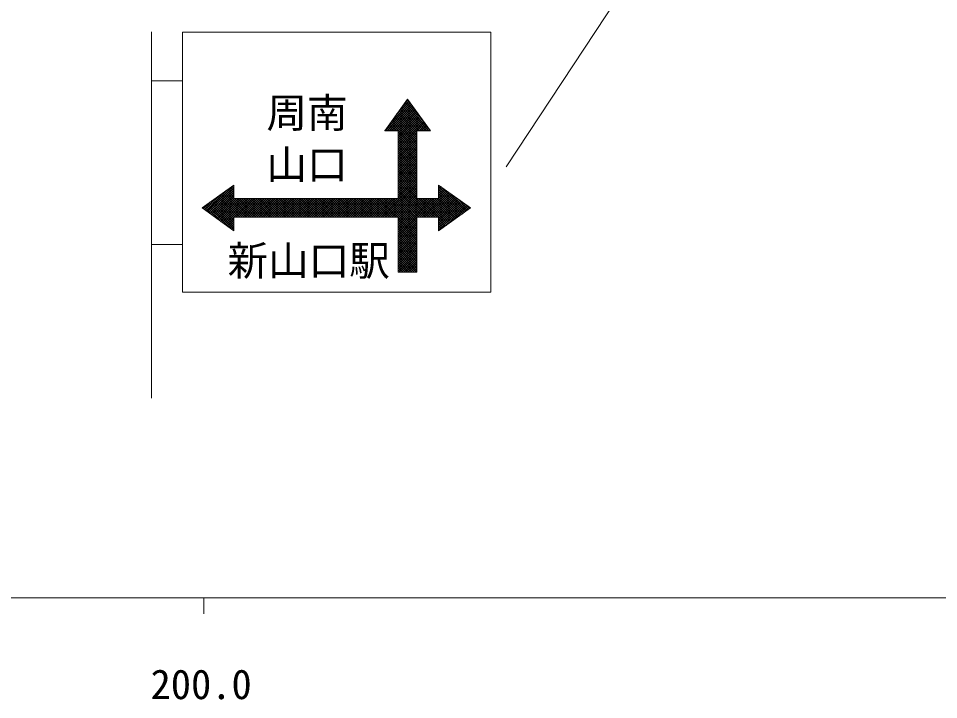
# Model space of a CAD drawing. Units: millimetres, scale not verified. Extents: x 40000 to 680000, y 20000 to 380000.
# Drawn here: x 256582 to 313288, y 198715 to 240718 of the extents above; entities that cross this region are included whole.
import ezdxf
from ezdxf.enums import TextEntityAlignment as Align

# ---------------------------------------------------------------- set-up
doc = ezdxf.new("R2010")
doc.units = ezdxf.units.MM
doc.header["$LTSCALE"] = 1000
doc.layers.add('M-STR-STRC', color=7, linetype='Continuous', lineweight=13)
doc.layers.add('M-TTL-BAND', color=7, linetype='Continuous', lineweight=13)
doc.styles.add('ＭＳ ゴシック', font='')
doc.styles.get('ＭＳ ゴシック').set_extended_font_data('MS Gothic')

msp = doc.modelspace()

# ---------------------------------------------------------------- linework, layer by layer
at = {"layer": 'M-STR-STRC'}
for p, q in [((316582, 276992), (286645, 231573)), ((264784, 239896), (264784, 221999)), ((264784, 239896), (264784, 217310)), ((266701, 239862), (266701, 223835)), ((285695, 239862), (266701, 239862)), ((285695, 223835), (285695, 239862)), ((264784, 236865), (266701, 236865)), ((279153, 233784), (280561, 235742)), ((279166, 233802), (280789, 235425)), ((279289, 233784), (280848, 235343)), ((279527, 234305), (280730, 235507)), ((279889, 234808), (280670, 235590)), ((280251, 235311), (280611, 235672)), ((281868, 233784), (280288, 235364)), ((281864, 233930), (280348, 235446)), ((281502, 234433), (280407, 235528)), ((281140, 234936), (280466, 235610)), ((280779, 235439), (280525, 235693)), ((280561, 235742), (281968, 233784)), ((279431, 233784), (280907, 235260)), ((279572, 233784), (280966, 235178)), ((279714, 233784), (281025, 235096)), ((279855, 233784), (281085, 235014)), ((281142, 233520), (279874, 234788)), ((281142, 233662), (279934, 234870)), ((279979, 233767), (281144, 234931)), ((279979, 233626), (281203, 234849)), ((279979, 233484), (281262, 234767)), ((281161, 233784), (279993, 234952)), ((281302, 233784), (280052, 235035)), ((281444, 233784), (280111, 235117)), ((281585, 233784), (280170, 235199)), ((281727, 233784), (280229, 235281)), ((279888, 233784), (279460, 234212)), ((281142, 232672), (279520, 234294)), ((281142, 232813), (279579, 234376)), ((281142, 232955), (279638, 234459)), ((281142, 233096), (279697, 234541)), ((281142, 233237), (279756, 234623)), ((281142, 233379), (279815, 234705)), ((279979, 233343), (281321, 234685)), ((279979, 233201), (281380, 234602)), ((279979, 233060), (281439, 234520)), ((279979, 232919), (281499, 234438)), ((279979, 232777), (281558, 234355)), ((279979, 232636), (281617, 234273)), ((279153, 233784), (279979, 233784)), ((279181, 233784), (279165, 233800)), ((279322, 233784), (279224, 233883)), ((279464, 233784), (279283, 233965)), ((279605, 233784), (279342, 234047)), ((279747, 233784), (279401, 234130)), ((279979, 233784), (279979, 229616)), ((281142, 232530), (279979, 233693)), ((279979, 232494), (281142, 233657)), ((281142, 233784), (281821, 233784)), ((281142, 229616), (281142, 233784)), ((281142, 233784), (281968, 233784)), ((281269, 233784), (281676, 234191)), ((281411, 233784), (281735, 234109)), ((281552, 233784), (281794, 234026)), ((281693, 233784), (281853, 233944)), ((281835, 233784), (281913, 233862)), ((281142, 232389), (279979, 233551)), ((279979, 232353), (281142, 233515)), ((281142, 232248), (279979, 233410)), ((279979, 232211), (281142, 233374)), ((281142, 232106), (279979, 233269)), ((279979, 232070), (281142, 233232)), ((281142, 231965), (279979, 233127)), ((279979, 231929), (281142, 233091)), ((281142, 231823), (279979, 232986)), ((279979, 231787), (281142, 232950)), ((281142, 231682), (279979, 232844)), ((279979, 231646), (281142, 232808)), ((281142, 231540), (279979, 232703)), ((279979, 231504), (281142, 232667)), ((281142, 231399), (279979, 232561)), ((279979, 231363), (281142, 232525)), ((281142, 231258), (279979, 232420)), ((279979, 231222), (281142, 232384)), ((281142, 231116), (279979, 232279)), ((279979, 231080), (281142, 232243)), ((281142, 230975), (279979, 232137)), ((279979, 230939), (281142, 232101)), ((281142, 230833), (279979, 231996)), ((279979, 230797), (281142, 231960)), ((281142, 230692), (279979, 231854)), ((279979, 230656), (281142, 231818)), ((281142, 230550), (279979, 231713)), ((279979, 230514), (281142, 231677)), ((281142, 230409), (279979, 231571)), ((279979, 230373), (281142, 231535)), ((281142, 230268), (279979, 231430)), ((279979, 230232), (281142, 231394)), ((281142, 230126), (279979, 231289)), ((279979, 230090), (281142, 231253)), ((281142, 229985), (279979, 231147)), ((279979, 229949), (281142, 231111)), ((281142, 229843), (279979, 231006)), ((279979, 229807), (281142, 230970)), ((281142, 229702), (279979, 230864)), ((279979, 229666), (281142, 230828)), ((267900, 229035), (269858, 230442)), ((268225, 228801), (269858, 230434)), ((268307, 228742), (269858, 230293)), ((269858, 229955), (269575, 230238)), ((269858, 230096), (269657, 230298)), ((269858, 230238), (269739, 230357)), ((269858, 230379), (269821, 230416)), ((269858, 229616), (269858, 230442)), ((269858, 229616), (269858, 230295)), ((278908, 228453), (281142, 230687)), ((279050, 228453), (281142, 230545)), ((279191, 228453), (281142, 230404)), ((279333, 228453), (281142, 230263)), ((282249, 228453), (279979, 230723)), ((282108, 228453), (279979, 230582)), ((281966, 228453), (279979, 230440)), ((281825, 228453), (279979, 230299)), ((282479, 229616), (282479, 230442)), ((284438, 229035), (282479, 230442)), ((282479, 230327), (282546, 230394)), ((284060, 228763), (282479, 230344)), ((282479, 230186), (282629, 230335)), ((282479, 229616), (282479, 230295)), ((282479, 230045), (282711, 230276)), ((284143, 228822), (282634, 230331)), ((268060, 228919), (268881, 229740)), ((268143, 228860), (269384, 230102)), ((268390, 228683), (269858, 230151)), ((268472, 228623), (269858, 230010)), ((268554, 228564), (269858, 229868)), ((268636, 228505), (269858, 229727)), ((270087, 228453), (268834, 229706)), ((270228, 228453), (268916, 229765)), ((270370, 228453), (268999, 229824)), ((270511, 228453), (269081, 229884)), ((270652, 228453), (269163, 229943)), ((270794, 228453), (269245, 230002)), ((270935, 228453), (269328, 230061)), ((269858, 229672), (269410, 230120)), ((269858, 229813), (269492, 230179)), ((279474, 228453), (281142, 230121)), ((279615, 228453), (281142, 229980)), ((279757, 228453), (281142, 229838)), ((279898, 228453), (281142, 229697)), ((281683, 228453), (279979, 230157)), ((281542, 228453), (279979, 230016)), ((281400, 228453), (279979, 229874)), ((281259, 228453), (279979, 229733)), ((281454, 228453), (283040, 230039)), ((281595, 228453), (283122, 229980)), ((281737, 228453), (283204, 229921)), ((281878, 228453), (283287, 229862)), ((282020, 228453), (283369, 229803)), ((282161, 228453), (283451, 229744)), ((282302, 228453), (283534, 229684)), ((282479, 229903), (282793, 230217)), ((283978, 228704), (282479, 230203)), ((282479, 229762), (282875, 230158)), ((282479, 229620), (282958, 230099)), ((283896, 228645), (282479, 230061)), ((283814, 228586), (282479, 229920)), ((283731, 228527), (282479, 229779)), ((284225, 228882), (283137, 229970)), ((267978, 228978), (268378, 229378)), ((268581, 228545), (268011, 229115)), ((269084, 228183), (268094, 229174)), ((269587, 227822), (268176, 229233)), ((269858, 227692), (268258, 229292)), ((269858, 227833), (268340, 229351)), ((269858, 227975), (268423, 229410)), ((269858, 228116), (268505, 229469)), ((269858, 228258), (268587, 229529)), ((269858, 228399), (268670, 229588)), ((268719, 228446), (269888, 229616)), ((269945, 228453), (268752, 229647)), ((268801, 228387), (270030, 229616)), ((268883, 228328), (270171, 229616)), ((268965, 228269), (270313, 229616)), ((269048, 228209), (270454, 229616)), ((269130, 228150), (270596, 229616)), ((269212, 228091), (270737, 229616)), ((269295, 228032), (270878, 229616)), ((269377, 227973), (271020, 229616)), ((279979, 229616), (269858, 229616)), ((271077, 228453), (269914, 229616)), ((269999, 228453), (271161, 229616)), ((271218, 228453), (270056, 229616)), ((270140, 228453), (271303, 229616)), ((271360, 228453), (270197, 229616)), ((270282, 228453), (271444, 229616)), ((271501, 228453), (270339, 229616)), ((270423, 228453), (271585, 229616)), ((271642, 228453), (270480, 229616)), ((270564, 228453), (271727, 229616)), ((271784, 228453), (270621, 229616)), ((270706, 228453), (271868, 229616)), ((271925, 228453), (270763, 229616)), ((270847, 228453), (272010, 229616)), ((272067, 228453), (270904, 229616)), ((270989, 228453), (272151, 229616)), ((272208, 228453), (271046, 229616)), ((271130, 228453), (272293, 229616)), ((272349, 228453), (271187, 229616)), ((271272, 228453), (272434, 229616)), ((272491, 228453), (271328, 229616)), ((271413, 228453), (272575, 229616)), ((272632, 228453), (271470, 229616)), ((271554, 228453), (272717, 229616)), ((272774, 228453), (271611, 229616)), ((271696, 228453), (272858, 229616)), ((272915, 228453), (271753, 229616)), ((271837, 228453), (273000, 229616)), ((273057, 228453), (271894, 229616)), ((271979, 228453), (273141, 229616)), ((273198, 228453), (272036, 229616)), ((272120, 228453), (273283, 229616)), ((273339, 228453), (272177, 229616)), ((272262, 228453), (273424, 229616)), ((273481, 228453), (272318, 229616)), ((272403, 228453), (273565, 229616)), ((273622, 228453), (272460, 229616)), ((272544, 228453), (273707, 229616)), ((273764, 228453), (272601, 229616)), ((272686, 228453), (273848, 229616)), ((273905, 228453), (272743, 229616)), ((272827, 228453), (273990, 229616)), ((274047, 228453), (272884, 229616)), ((272969, 228453), (274131, 229616)), ((274188, 228453), (273026, 229616)), ((273110, 228453), (274272, 229616)), ((274329, 228453), (273167, 229616)), ((273251, 228453), (274414, 229616)), ((274471, 228453), (273308, 229616)), ((273393, 228453), (274555, 229616)), ((274612, 228453), (273450, 229616)), ((273534, 228453), (274697, 229616)), ((274754, 228453), (273591, 229616)), ((273676, 228453), (274838, 229616)), ((274895, 228453), (273733, 229616)), ((273817, 228453), (274980, 229616)), ((275036, 228453), (273874, 229616)), ((273959, 228453), (275121, 229616)), ((275178, 228453), (274016, 229616)), ((274100, 228453), (275262, 229616)), ((275319, 228453), (274157, 229616)), ((274241, 228453), (275404, 229616)), ((275461, 228453), (274298, 229616)), ((274383, 228453), (275545, 229616)), ((275602, 228453), (274440, 229616)), ((274524, 228453), (275687, 229616)), ((275744, 228453), (274581, 229616)), ((274666, 228453), (275828, 229616)), ((275885, 228453), (274723, 229616)), ((274807, 228453), (275970, 229616)), ((276026, 228453), (274864, 229616)), ((274949, 228453), (276111, 229616)), ((276168, 228453), (275005, 229616)), ((275090, 228453), (276252, 229616)), ((276309, 228453), (275147, 229616)), ((275231, 228453), (276394, 229616)), ((276451, 228453), (275288, 229616)), ((275373, 228453), (276535, 229616)), ((276592, 228453), (275430, 229616)), ((275514, 228453), (276677, 229616)), ((276734, 228453), (275571, 229616)), ((275656, 228453), (276818, 229616)), ((276875, 228453), (275713, 229616)), ((275797, 228453), (276959, 229616)), ((277016, 228453), (275854, 229616)), ((275938, 228453), (277101, 229616)), ((277158, 228453), (275995, 229616)), ((276080, 228453), (277242, 229616)), ((277299, 228453), (276137, 229616)), ((276221, 228453), (277384, 229616)), ((277441, 228453), (276278, 229616)), ((276363, 228453), (277525, 229616)), ((277582, 228453), (276420, 229616)), ((276504, 228453), (277667, 229616)), ((277724, 228453), (276561, 229616)), ((276646, 228453), (277808, 229616)), ((277865, 228453), (276703, 229616)), ((276787, 228453), (277949, 229616)), ((278006, 228453), (276844, 229616)), ((276928, 228453), (278091, 229616)), ((278148, 228453), (276985, 229616)), ((277070, 228453), (278232, 229616)), ((278289, 228453), (277127, 229616)), ((277211, 228453), (278374, 229616)), ((278431, 228453), (277268, 229616)), ((277353, 228453), (278515, 229616)), ((278572, 228453), (277410, 229616)), ((277494, 228453), (278657, 229616)), ((278713, 228453), (277551, 229616)), ((277636, 228453), (278798, 229616)), ((278855, 228453), (277692, 229616)), ((277777, 228453), (278939, 229616)), ((278996, 228453), (277834, 229616)), ((277918, 228453), (279081, 229616)), ((279138, 228453), (277975, 229616)), ((278060, 228453), (279222, 229616)), ((279279, 228453), (278117, 229616)), ((278201, 228453), (279364, 229616)), ((279421, 228453), (278258, 229616)), ((278343, 228453), (279505, 229616)), ((279562, 228453), (278400, 229616)), ((278484, 228453), (279646, 229616)), ((279703, 228453), (278541, 229616)), ((278625, 228453), (279788, 229616)), ((279845, 228453), (278682, 229616)), ((278767, 228453), (279929, 229616)), ((281142, 227298), (278824, 229616)), ((281142, 227439), (278965, 229616)), ((281142, 227581), (279107, 229616)), ((281142, 227722), (279248, 229616)), ((281142, 227863), (279390, 229616)), ((281142, 228005), (279531, 229616)), ((281142, 228146), (279672, 229616)), ((281142, 228288), (279814, 229616)), ((281142, 228429), (279955, 229616)), ((279979, 228393), (281202, 229616)), ((279979, 228252), (281344, 229616)), ((279979, 228110), (281485, 229616)), ((279979, 227969), (281626, 229616)), ((279979, 227827), (281768, 229616)), ((279979, 227686), (281909, 229616)), ((279979, 227545), (282051, 229616)), ((279979, 227403), (282192, 229616)), ((281142, 229616), (282479, 229616)), ((281171, 228453), (282333, 229616)), ((282390, 228453), (281228, 229616)), ((281312, 228453), (282475, 229616)), ((282991, 227994), (281369, 229616)), ((283073, 228054), (281511, 229616)), ((283155, 228113), (281652, 229616)), ((283238, 228172), (281794, 229616)), ((283320, 228231), (281935, 229616)), ((283402, 228290), (282077, 229616)), ((283484, 228349), (282218, 229616)), ((283567, 228408), (282359, 229616)), ((282444, 228453), (283616, 229625)), ((283649, 228468), (282479, 229637)), ((282479, 228348), (283698, 229566)), ((282479, 228206), (283780, 229507)), ((282479, 228065), (283863, 229448)), ((282479, 227923), (283945, 229389)), ((282479, 227782), (284027, 229330)), ((282479, 227640), (284109, 229270)), ((282934, 227954), (284192, 229211)), ((283437, 228315), (284274, 229152)), ((284307, 228941), (283640, 229608)), ((283940, 228677), (284356, 229093)), ((284389, 229000), (284143, 229246)), ((269858, 227627), (267900, 229035)), ((268078, 228907), (267929, 229055)), ((282479, 227627), (284438, 229035)), ((269459, 227914), (269858, 228313)), ((269541, 227855), (269858, 228171)), ((269624, 227795), (269858, 228030)), ((269858, 228453), (279979, 228453)), ((269858, 227627), (269858, 228453)), ((279979, 228453), (279979, 225061)), ((279979, 227262), (281142, 228424)), ((281142, 227156), (279979, 228319)), ((279979, 227120), (281142, 228283)), ((281142, 227015), (279979, 228177)), ((279979, 226979), (281142, 228141)), ((281142, 226874), (279979, 228036)), ((279979, 226837), (281142, 228000)), ((281142, 225061), (281142, 228453)), ((281142, 228453), (282479, 228453)), ((282479, 227627), (282479, 228453)), ((282909, 227935), (282479, 228364)), ((282826, 227876), (282479, 228223)), ((282744, 227817), (282479, 228082)), ((269706, 227736), (269858, 227888)), ((269788, 227677), (269858, 227747)), ((281142, 226732), (279979, 227895)), ((279979, 226696), (281142, 227858)), ((281142, 226591), (279979, 227753)), ((279979, 226555), (281142, 227717)), ((281142, 226449), (279979, 227612)), ((279979, 226413), (281142, 227576)), ((281142, 226308), (279979, 227470)), ((279979, 226272), (281142, 227434)), ((282662, 227758), (282479, 227940)), ((282579, 227699), (282479, 227799)), ((282497, 227640), (282479, 227657)), ((281142, 226166), (279979, 227329)), ((279979, 226130), (281142, 227293)), ((281142, 226025), (279979, 227187)), ((279979, 225989), (281142, 227151)), ((281142, 225884), (279979, 227046)), ((279979, 225848), (281142, 227010)), ((281142, 225742), (279979, 226905)), ((279979, 225706), (281142, 226869)), ((264784, 226782), (266701, 226782)), ((281142, 225601), (279979, 226763)), ((279979, 225565), (281142, 226727)), ((281142, 225459), (279979, 226622)), ((279979, 225423), (281142, 226586)), ((281142, 225318), (279979, 226480)), ((279979, 225282), (281142, 226444)), ((281142, 225176), (279979, 226339)), ((279979, 225140), (281142, 226303)), ((281116, 225061), (279979, 226197)), ((280974, 225061), (279979, 226056)), ((280833, 225061), (279979, 225915)), ((280692, 225061), (279979, 225773)), ((280041, 225061), (281142, 226161)), ((280183, 225061), (281142, 226020)), ((280324, 225061), (281142, 225879)), ((280466, 225061), (281142, 225737)), ((280550, 225061), (279979, 225632)), ((280409, 225061), (279979, 225490)), ((280267, 225061), (279979, 225349)), ((280126, 225061), (279979, 225208)), ((280607, 225061), (281142, 225596)), ((280749, 225061), (281142, 225454)), ((280890, 225061), (281142, 225313)), ((281031, 225061), (281142, 225171)), ((279985, 225061), (279979, 225066)), ((281142, 225061), (279979, 225061)), ((266701, 223835), (285695, 223835))]:
    msp.add_line(p, q, dxfattribs=at)
at = {"layer": 'M-TTL-BAND'}
for p, q in [((40000, 205000), (579000, 205000)), ((268000, 205000), (268000, 204000))]:
    msp.add_line(p, q, dxfattribs=at)

# ---------------------------------------------------------------- texts
at = {"layer": 'M-STR-STRC', "style": 'ＭＳ ゴシック'}
for s, p in [('周南', (271869, 233430)), ('山口', (271869, 230240)), ('新山口駅', (269470, 224311))]:
    msp.add_text(s, height=1833, dxfattribs=at).set_placement(p, align=Align.BOTTOM_LEFT)
at = {"layer": 'M-TTL-BAND', "style": 'ＭＳ ゴシック'}
msp.add_text('200.0', height=1833, dxfattribs=at).set_placement((267844, 198195), align=Align.BOTTOM_CENTER)

doc.saveas('drawing.dxf')
